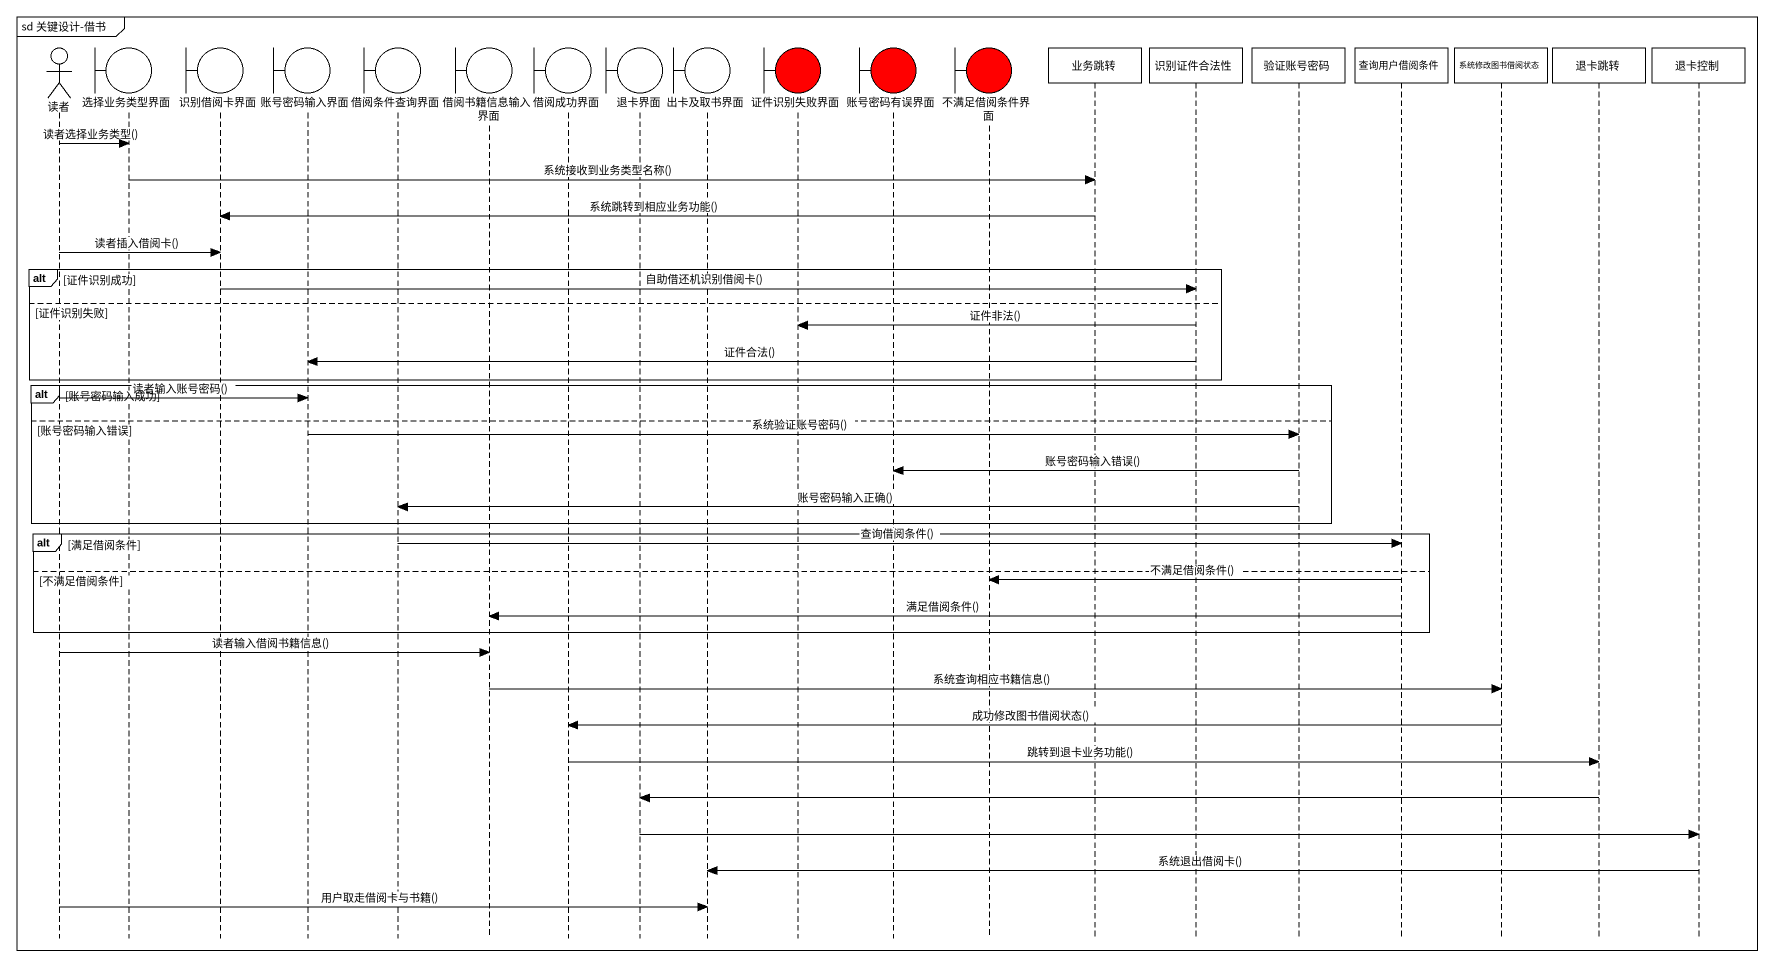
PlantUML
@startuml
mainframe sd 关键设计-借书
hide footbox
actor 读者
boundary 选择业务类型界面
boundary 识别借阅卡界面
boundary 账号密码输入界面
boundary 借阅条件查询界面
boundary 借阅书籍信息输入界面
boundary 借阅成功界面
boundary 退卡界面
boundary 出卡及取书界面
boundary 证件识别失败界面 #FF0000
boundary 账号密码有误界面 #FF0000
boundary 不满足借阅条件界面 #FF0000
participant 业务跳转 #FFFFFF
participant 识别证件合法性 #FFFFFF
participant 验证账号密码 #FFFFFF
participant 查询用户借阅条件 #FFFFFF
participant 系统修改图书借阅状态 #FFFFFF
participant 退卡跳转 #FFFFFF
participant 退卡控制 #FFFFFF

读者 -> 选择业务类型界面 : 读者选择业务类型()
选择业务类型界面 -> 业务跳转 : 系统接收到业务类型名称()
业务跳转 -> 识别借阅卡界面 : 系统跳转到相应业务功能()
读者 -> 识别借阅卡界面 : 读者插入借阅卡()
alt 证件识别成功
  识别借阅卡界面 -> 识别证件合法性 : 自助借还机识别借阅卡()
else 证件识别失败
  识别证件合法性 -> 证件识别失败界面 : 证件非法()
  识别证件合法性 -> 账号密码输入界面 : 证件合法()
end
alt 账号密码输入成功
  读者 -> 账号密码输入界面 : 读者输入账号密码()
else 账号密码输入错误
  账号密码输入界面 -> 验证账号密码 : 系统验证账号密码()
  验证账号密码 -> 账号密码有误界面 : 账号密码输入错误()
  验证账号密码 -> 借阅条件查询界面 : 账号密码输入正确()
end
alt 满足借阅条件
  借阅条件查询界面 -> 查询用户借阅条件 : 查询借阅条件()
else 不满足借阅条件
  查询用户借阅条件 -> 不满足借阅条件界面 : 不满足借阅条件()
  查询用户借阅条件 -> 借阅书籍信息输入界面 : 满足借阅条件()
end
读者 -> 借阅书籍信息输入界面 : 读者输入借阅书籍信息()
借阅书籍信息输入界面 -> 系统修改图书借阅状态 : 系统查询相应书籍信息()
系统修改图书借阅状态 -> 借阅成功界面 : 成功修改图书借阅状态()
借阅成功界面 -> 退卡跳转 : 跳转到退卡业务功能()
退卡跳转 -> 退卡界面
退卡界面 -> 退卡控制
退卡控制 -> 出卡及取书界面 : 系统退出借阅卡()
读者 -> 出卡及取书界面 : 用户取走借阅卡与书籍()
@enduml
